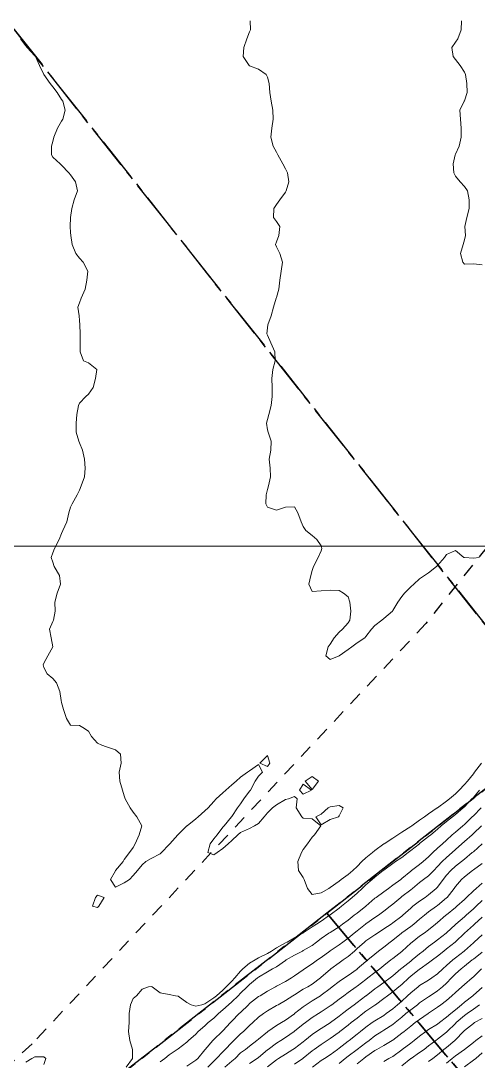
# Model space of a CAD drawing. Header units: centimetres. Extents: x 0 to 642158, y -847 to 649707.
# Drawn here: x 616980.5 to 617006, y 620358.6 to 620416.7 of the extents above; entities that cross this region are included whole.
import ezdxf

# ---------------------------------------------------------------- set-up
doc = ezdxf.new("R2010")
doc.units = ezdxf.units.CM
doc.header["$MEASUREMENT"] = 0
doc.linetypes.add('CENTERX2', pattern=[4, 2.5, -0.5, 0.5, -0.5])
doc.linetypes.add('JIS_02_0.7', pattern=[1.35, 0.75, -0.6])
for name, color, linetype, lineweight in [('MEV_grille', 254, 'Continuous', 9), ('WAL_parcellaire agricole', 7, 'JIS_02_0.7', 25), ('WAL_topographie 0.5', 253, 'Continuous', 20)]:
    doc.layers.add(name, color=color, linetype=linetype, lineweight=lineweight)
doc.layers.add('SPW_parcellaire cadastral', color=7, linetype='CENTERX2', lineweight=25, true_color=0xff0542)

# ---------------------------------------------------------------- blocks, each defined once
blk = doc.blocks.new('*U114')
at = {"layer": 'MEV_grille', "transparency": 33554687}
blk.add_lwpolyline([(-1338.461, 0), (1338.461, 0)], dxfattribs=at)
blk = doc.blocks.new('*U115')
at = {"layer": 'MEV_grille', "color": 0, "linetype": 'ByBlock', "lineweight": -2, "transparency": 16777216}
blk.add_blockref('*U114', (0, -2000), dxfattribs=at)

msp = doc.modelspace()

# ---------------------------------------------------------------- linework, layer by layer
at = {"layer": 'SPW_parcellaire cadastral'}
for points in [[(617010.893, 620377.325), (616972.658, 620425.672), (616930.967, 620476.617), (616959.467, 620495.541), (616988.046, 620517.478), (617054.294, 620442.356), (617010.893, 620377.325)], [(616972.658, 620425.672), (617010.893, 620377.325), (616997.565, 620366.866), (616981.735, 620354.446), (616964.517, 620340.941), (616934.252, 620317.224), (616928.003, 620312.33), (616882.528, 620374.041), (616972.658, 620425.672)], [(617010.893, 620377.325), (617014.972, 620379.867), (617070.714, 620314.879), (617053.068, 620300.715), (616997.565, 620366.866), (617010.893, 620377.325)], [(617053.068, 620300.715), (617035.118, 620286.317), (616981.735, 620354.446), (616997.565, 620366.866), (617053.068, 620300.715)]]:
    msp.add_lwpolyline(points, dxfattribs=at)
at = {"layer": 'WAL_parcellaire agricole'}
msp.add_lwpolyline([(617087.586, 620473.072), (617062.422, 620453.403), (617036.863, 620425.348), (617003.098, 620383.063), (616981.101, 620359.561), (616961.603, 620341.392), (616928.44, 620312.222), (616917.191, 620305.471)], dxfattribs=at)
at = {"layer": 'WAL_topographie 0.5'}
for points in [[(616993.278, 620416.75), (616993.294, 620416.25), (616993.25, 620416.125), (616993.092, 620415.75), (616992.927, 620415.25), (616992.891, 620414.75), (616993.227, 620414.25), (616993.25, 620414.236), (616993.75, 620414.047), (616994.182, 620413.75), (616994.25, 620413.6), (616994.335, 620413.25), (616994.38, 620412.75), (616994.45, 620412.25), (616994.542, 620411.75), (616994.563, 620411.25), (616994.486, 620410.75), (616994.436, 620410.25), (616994.573, 620409.75), (616994.75, 620409.406), (616994.821, 620409.25), (616995.099, 620408.75), (616995.25, 620408.472), (616995.361, 620408.25), (616995.443, 620407.75), (616995.287, 620407.25), (616995.25, 620407.173), (616994.944, 620406.75), (616994.75, 620406.481), (616994.596, 620406.25), (616994.577, 620405.75), (616994.75, 620405.523), (616994.932, 620405.25), (616994.889, 620404.75), (616994.75, 620404.393), (616994.697, 620404.25), (616994.75, 620404.107), (616994.935, 620403.75), (616995.095, 620403.25), (616995.016, 620402.75), (616994.936, 620402.25), (616994.877, 620401.75), (616994.75, 620401.286), (616994.735, 620401.25), (616994.588, 620400.75), (616994.459, 620400.25), (616994.265, 620399.75), (616994.25, 620399.583), (616994.212, 620399.25), (616994.25, 620399.183), (616994.431, 620398.75), (616994.659, 620398.25), (616994.681, 620397.75), (616994.552, 620397.25), (616994.484, 620396.75), (616994.507, 620396.25), (616994.513, 620395.75), (616994.448, 620395.25), (616994.323, 620394.75), (616994.25, 620394.459), (616994.194, 620394.25), (616994.25, 620393.893), (616994.28, 620393.75), (616994.453, 620393.25), (616994.427, 620392.75), (616994.344, 620392.25), (616994.401, 620391.75), (616994.412, 620391.25), (616994.308, 620390.75), (616994.25, 620390.55), (616994.172, 620390.25), (616994.148, 620389.75), (616994.25, 620389.56), (616994.75, 620389.387), (616995.25, 620389.557), (616995.75, 620389.583), (616995.945, 620389.25), (616996.128, 620388.75), (616996.25, 620388.472), (616996.398, 620388.25), (616996.75, 620387.971), (616997, 620387.75), (616997.25, 620387.393), (616997.291, 620387.25), (616997.25, 620387.119), (616997.087, 620386.75), (616996.819, 620386.25), (616996.75, 620386.013), (616996.664, 620385.75), (616996.555, 620385.25), (616996.75, 620384.85), (616997.25, 620384.88), (616997.75, 620384.923), (616998.25, 620384.909), (616998.5, 620384.75), (616998.75, 620384.55), (616998.855, 620384.25), (616998.914, 620383.75), (616998.851, 620383.25), (616998.75, 620383.105), (616998.433, 620382.75), (616998.25, 620382.569), (616997.969, 620382.25), (616997.75, 620381.904), (616997.645, 620381.75), (616997.512, 620381.25), (616997.75, 620381.041), (616998.25, 620381.248)], [(617005.083, 620416.75), (617005.075, 620416.25), (617004.879, 620415.75), (617004.75, 620415.554), (617004.556, 620415.25), (617004.618, 620414.75), (617004.75, 620414.583), (617005.013, 620414.25), (617005.25, 620413.875), (617005.315, 620413.75), (617005.382, 620413.25), (617005.413, 620412.75), (617005.25, 620412.278), (617005.235, 620412.25), (617004.993, 620411.75), (617005.024, 620411.25), (617005.062, 620410.75), (617005.076, 620410.25), (617004.957, 620409.75), (617004.75, 620409.288), (617004.732, 620409.25), (617004.615, 620408.75), (617004.654, 620408.25), (617004.75, 620408.062), (617005.018, 620407.75), (617005.25, 620407.49), (617005.426, 620407.25), (617005.518, 620406.75), (617005.521, 620406.25), (617005.385, 620405.75), (617005.271, 620405.25), (617005.313, 620404.75), (617005.25, 620404.5), (617005.185, 620404.25), (617005.03, 620403.75), (617005.163, 620403.25), (617005.25, 620403.145), (617005.75, 620403.163), (617006.25, 620403.1)], [(616980.458, 620415.75), (616980.75, 620415.346), (616980.828, 620415.25), (616981.25, 620414.8), (616981.29, 620414.75), (616981.507, 620414.25), (616981.75, 620413.75), (616981.75, 620413.75), (616982.11, 620413.25), (616982.25, 620413.063), (616982.5, 620412.75), (616982.75, 620412.35), (616982.811, 620412.25), (616982.945, 620411.75), (616982.823, 620411.25), (616982.75, 620411.139), (616982.522, 620410.75), (616982.314, 620410.25), (616982.25, 620410), (616982.189, 620409.75), (616982.186, 620409.25), (616982.25, 620409.119), (616982.662, 620408.75), (616982.75, 620408.675), (616983.155, 620408.25), (616983.25, 620408.145), (616983.528, 620407.75), (616983.641, 620407.25), (616983.453, 620406.75), (616983.313, 620406.25), (616983.25, 620405.75), (616983.25, 620405.75), (616983.23, 620405.25), (616983.25, 620404.917), (616983.265, 620404.75), (616983.338, 620404.25), (616983.547, 620403.75), (616983.75, 620403.479), (616983.954, 620403.25), (616984.214, 620402.75), (616984.159, 620402.25), (616984.067, 620401.75), (616983.848, 620401.25), (616983.75, 620400.985), (616983.659, 620400.75), (616983.727, 620400.25), (616983.75, 620400), (616983.774, 620399.75), (616983.779, 620399.25), (616983.786, 620398.75), (616983.778, 620398.25), (616983.972, 620397.75), (616984.25, 620397.636), (616984.722, 620397.25), (616984.641, 620396.75), (616984.512, 620396.25), (616984.25, 620395.875), (616984.11, 620395.75), (616983.75, 620395.375), (616983.693, 620395.25), (616983.607, 620394.75), (616983.554, 620394.25), (616983.558, 620393.75), (616983.714, 620393.25), (616983.75, 620393.167), (616983.91, 620392.75), (616984.021, 620392.25), (616984.063, 620391.75), (616984.027, 620391.25), (616983.843, 620390.75), (616983.75, 620390.515), (616983.614, 620390.25), (616983.343, 620389.75), (616983.25, 620389.558), (616983.15, 620389.25), (616983.044, 620388.75), (616982.825, 620388.25), (616982.75, 620388.092), (616982.615, 620387.75), (616982.355, 620387.25), (616982.25, 620387), (616982.173, 620386.75), (616982.25, 620386.484), (616982.328, 620386.25), (616982.636, 620385.75), (616982.689, 620385.25), (616982.493, 620384.75), (616982.375, 620384.25), (616982.391, 620383.75), (616982.29, 620383.25), (616982.25, 620383.173), (616982.067, 620382.75), (616982.157, 620382.25), (616982.25, 620381.75), (616982.25, 620381.75), (616982.25, 620381.75), (616981.982, 620381.25), (616981.75, 620380.837), (616981.723, 620380.75), (616981.75, 620380.607), (616981.942, 620380.25), (616982.25, 620379.983), (616982.456, 620379.75), (616982.647, 620379.25), (616982.724, 620378.75), (616982.75, 620378.639), (616982.856, 620378.25), (616983.025, 620377.75), (616983.25, 620377.375), (616983.75, 620377.354), (616983.929, 620377.25), (616984.25, 620377.036), (616984.408, 620376.75), (616984.75, 620376.368), (616985, 620376.25), (616985.25, 620376.165), (616985.75, 620376), (616986.043, 620375.75), (616986.068, 620375.25), (616985.969, 620374.75), (616985.994, 620374.25), (616986.146, 620373.75), (616986.25, 620373.417), (616986.304, 620373.25), (616986.57, 620372.75), (616986.75, 620372.513), (616986.95, 620372.25), (616987.235, 620371.75), (616987.076, 620371.25), (616986.862, 620370.75), (616986.75, 620370.536), (616986.537, 620370.25), (616986.25, 620369.866), (616986.178, 620369.75), (616985.766, 620369.25), (616985.75, 620369.227), (616985.474, 620368.75), (616985.75, 620368.324), (616986.25, 620368.557), (616986.532, 620368.75), (616986.75, 620368.963), (616986.992, 620369.25), (616987.25, 620369.565), (616987.459, 620369.75), (616987.75, 620369.917), (616988.25, 620370.18), (616988.333, 620370.25), (616988.75, 620370.705), (616988.791, 620370.75), (616989.241, 620371.25), (616989.25, 620371.259), (616989.75, 620371.741), (616989.76, 620371.75), (616990.25, 620372.145), (616990.37, 620372.25), (616990.75, 620372.584), (616990.944, 620372.75), (616991.25, 620373.104), (616991.379, 620373.25), (616991.75, 620373.596), (616991.931, 620373.75), (616992.25, 620374.038), (616992.498, 620374.25), (616992.75, 620374.466), (616993.138, 620374.75), (616993.25, 620374.831), (616993.75, 620375.186), (616993.968, 620374.75), (616993.75, 620374.52), (616993.558, 620374.25), (616993.294, 620373.75), (616993.25, 620373.69), (616992.931, 620373.25), (616992.75, 620372.984), (616992.573, 620372.75), (616992.25, 620372.266), (616992.235, 620372.25), (616991.827, 620371.75), (616991.75, 620371.667), (616991.443, 620371.25), (616991.25, 620371.014), (616991.039, 620370.75), (616990.912, 620370.25), (616991.25, 620370.118), (616991.446, 620370.25), (616991.75, 620370.476), (616992.057, 620370.75), (616992.25, 620370.928), (616992.591, 620371.25), (616992.75, 620371.372), (616993.25, 620371.594), (616993.532, 620371.75), (616993.75, 620371.887), (616994.069, 620372.25), (616994.25, 620372.47), (616994.521, 620372.75), (616994.75, 620372.927), (616995.25, 620373.218), (616995.417, 620373.25), (616995.75, 620373.393), (616995.906, 620373.25), (616995.859, 620372.75), (616996.165, 620372.25), (616996.25, 620372.177), (616996.75, 620372.147), (616997.232, 620371.75), (616996.869, 620371.25), (616996.75, 620371.108), (616996.479, 620370.75), (616996.25, 620370.417), (616996.146, 620370.25), (616995.951, 620369.75), (616995.987, 620369.25), (616996.25, 620368.853), (616996.3, 620368.75), (616996.492, 620368.25), (616996.75, 620367.91), (616997.25, 620367.996)], [(616998.25, 620381.248), (616998.252, 620381.25), (616998.75, 620381.612), (616998.957, 620381.75), (616999.25, 620381.987), (616999.679, 620382.25), (616999.75, 620382.325), (617000.052, 620382.75), (617000.25, 620382.939), (617000.629, 620383.25), (617000.75, 620383.331), (617001.227, 620383.75), (617001.25, 620383.783), (617001.53, 620384.25), (617001.75, 620384.562), (617001.91, 620384.75), (617002.25, 620385.108), (617002.417, 620385.25), (617002.75, 620385.558), (617003.023, 620385.75), (617003.25, 620385.89), (617003.7, 620386.25), (617003.75, 620386.306), (617004.137, 620386.75), (617004.25, 620386.918), (617004.75, 620387.139), (617005.227, 620386.75), (617005.25, 620386.74), (617005.75, 620386.711), (617006.066, 620386.75)], [(616994.384, 620375.25), (616994.25, 620375.06), (616993.828, 620375.25), (616994.25, 620375.672), (616994.384, 620375.25)], [(616997.25, 620367.996), (616997.675, 620368.25), (616997.75, 620368.294), (616998.25, 620368.663), (616998.369, 620368.75), (616998.75, 620369.032), (616999.013, 620369.25), (616999.25, 620369.478), (616999.521, 620369.75), (616999.75, 620369.962), (617000.113, 620370.25), (617000.25, 620370.363), (617000.75, 620370.739), (617000.768, 620370.75), (617001.25, 620371.066), (617001.54, 620371.25), (617001.75, 620371.387), (617002.25, 620371.707), (617002.312, 620371.75), (617002.75, 620372.057), (617003.02, 620372.25), (617003.25, 620372.415), (617003.736, 620372.75), (617003.75, 620372.759), (617004.25, 620373.125), (617004.414, 620373.25), (617004.75, 620373.54), (617004.96, 620373.75), (617005.25, 620374.054), (617005.414, 620374.25), (617005.75, 620374.662), (617005.816, 620374.75), (617006.199, 620375.25)], [(616997.093, 620374.25), (616996.75, 620373.777), (616996.352, 620374.25), (616996.75, 620374.511), (616997.093, 620374.25)], [(616986.348, 620358.25), (616986.711, 620358.75), (616986.707, 620359.25), (616986.556, 620359.75), (616986.489, 620360.25), (616986.515, 620360.75), (616986.53, 620361.25), (616986.598, 620361.75), (616986.75, 620362.088), (616986.926, 620362.25), (616987.25, 620362.614), (616987.596, 620362.75), (616987.75, 620362.767), (616987.813, 620362.75), (616988.25, 620362.417), (616988.75, 620362.322), (616989.103, 620362.25), (616989.25, 620362.222), (616989.75, 620361.866), (616989.98, 620361.75), (616990.25, 620361.667), (616990.575, 620361.75), (616990.75, 620361.79), (616991.25, 620362.133), (616991.396, 620362.25), (616991.75, 620362.566), (616991.942, 620362.75), (616992.25, 620363.057), (616992.418, 620363.25), (616992.75, 620363.625), (616992.869, 620363.75), (616993.25, 620364.07), (616993.558, 620364.25), (616993.75, 620364.362), (616994.25, 620364.621), (616994.469, 620364.75), (616994.75, 620364.923), (616995.25, 620365.201), (616995.347, 620365.25), (616995.75, 620365.48), (616996.226, 620365.75), (616996.25, 620365.765), (616996.75, 620366.099), (616996.98, 620366.25), (616997.25, 620366.426), (616997.717, 620366.75), (616997.75, 620366.775), (616998.25, 620367.152), (616998.379, 620367.25), (616998.75, 620367.556), (616998.982, 620367.75), (616999.25, 620367.988), (616999.533, 620368.25), (616999.75, 620368.448), (617000.104, 620368.75), (617000.25, 620368.883), (617000.719, 620369.25), (617000.75, 620369.275), (617001.25, 620369.641), (617001.403, 620369.75), (617001.75, 620369.986), (617002.1, 620370.25), (617002.25, 620370.369), (617002.736, 620370.75), (617002.75, 620370.76), (617003.25, 620371.144), (617003.376, 620371.25), (617003.75, 620371.566), (617003.961, 620371.75), (617004.25, 620371.989), (617004.577, 620372.25), (617004.75, 620372.385), (617005.183, 620372.75), (617005.25, 620372.81), (617005.671, 620373.25), (617005.75, 620373.339), (617006.085, 620373.75)], [(616996.7, 620373.75), (616996.25, 620373.525), (616996.041, 620373.75), (616996.25, 620374.083), (616996.7, 620373.75)], [(616988.25, 620358.561), (616988.508, 620358.75), (616988.75, 620358.951), (616989.205, 620359.25), (616989.25, 620359.289), (616989.75, 620359.66), (616989.845, 620359.75), (616990.25, 620360.105), (616990.379, 620360.25), (616990.75, 620360.574), (616990.942, 620360.75), (616991.25, 620360.999), (616991.507, 620361.25), (616991.75, 620361.459), (616992.071, 620361.75), (616992.25, 620361.909), (616992.606, 620362.25), (616992.75, 620362.4), (616993.121, 620362.75), (616993.25, 620362.887), (616993.699, 620363.25), (616993.75, 620363.29), (616994.25, 620363.596), (616994.524, 620363.75), (616994.75, 620363.872), (616995.25, 620364.214), (616995.299, 620364.25), (616995.75, 620364.52), (616996.202, 620364.75), (616996.25, 620364.773), (616996.75, 620365.066), (616996.984, 620365.25), (616997.25, 620365.454), (616997.681, 620365.75), (616997.75, 620365.795), (616998.25, 620366.11), (616998.443, 620366.25), (616998.75, 620366.475), (616999.098, 620366.75), (616999.25, 620366.87), (616999.734, 620367.25), (616999.75, 620367.264), (617000.25, 620367.696), (617000.321, 620367.75), (617000.75, 620368.067), (617001.005, 620368.25), (617001.25, 620368.427), (617001.69, 620368.75), (617001.75, 620368.797), (617002.25, 620369.218), (617002.292, 620369.25), (617002.75, 620369.596), (617002.94, 620369.75), (617003.25, 620370.023), (617003.477, 620370.25), (617003.75, 620370.493), (617004.031, 620370.75), (617004.25, 620370.953), (617004.572, 620371.25), (617004.75, 620371.402), (617005.163, 620371.75), (617005.25, 620371.825), (617005.692, 620372.25), (617005.75, 620372.306), (617006.184, 620372.75)], [(616998.214, 620372.25), (616997.75, 620372.109), (616997.25, 620371.796), (616996.956, 620372.25), (616997.25, 620372.406), (616997.643, 620372.75), (616997.75, 620372.81), (616998.25, 620372.879), (616998.472, 620372.75), (616998.25, 620372.306), (616998.214, 620372.25)], [(616989.75, 620358.306), (616990.25, 620358.654), (616990.352, 620358.75), (616990.75, 620359.226), (616990.77, 620359.25), (616991.195, 620359.75), (616991.25, 620359.807), (616991.715, 620360.25), (616991.75, 620360.285), (616992.181, 620360.75), (616992.25, 620360.823), (616992.674, 620361.25), (616992.75, 620361.322), (616993.181, 620361.75), (616993.25, 620361.816), (616993.75, 620362.2), (616993.832, 620362.25), (616994.25, 620362.501), (616994.702, 620362.75), (616994.75, 620362.778), (616995.25, 620363.048), (616995.587, 620363.25), (616995.75, 620363.361), (616996.25, 620363.707), (616996.31, 620363.75), (616996.75, 620364.039), (616997.042, 620364.25), (616997.25, 620364.389), (616997.724, 620364.75), (616997.75, 620364.769), (616998.25, 620365.1), (616998.453, 620365.25), (616998.75, 620365.467), (616999.084, 620365.75), (616999.25, 620365.886), (616999.733, 620366.25), (616999.75, 620366.263), (617000.25, 620366.619), (617000.448, 620366.75), (617000.75, 620366.97), (617001.101, 620367.25), (617001.25, 620367.368), (617001.69, 620367.75), (617001.75, 620367.797), (617002.25, 620368.176), (617002.345, 620368.25), (617002.75, 620368.585), (617002.965, 620368.75), (617003.25, 620368.957), (617003.535, 620369.25), (617003.75, 620369.481), (617004.001, 620369.75), (617004.25, 620369.987), (617004.559, 620370.25), (617004.75, 620370.424), (617005.106, 620370.75), (617005.25, 620370.877), (617005.677, 620371.25), (617005.75, 620371.316), (617006.201, 620371.75)], [(616990.92, 620358.25), (616991.25, 620358.597), (616991.409, 620358.75), (616991.75, 620359.109), (616991.883, 620359.25), (616992.25, 620359.639), (616992.361, 620359.75), (616992.75, 620360.122), (616992.904, 620360.25), (616993.25, 620360.581), (616993.434, 620360.75), (616993.75, 620361.05), (616994.02, 620361.25), (616994.25, 620361.407), (616994.75, 620361.699), (616994.837, 620361.75), (616995.25, 620361.98), (616995.657, 620362.25), (616995.75, 620362.307), (616996.25, 620362.611), (616996.508, 620362.75), (616996.75, 620362.89), (616997.215, 620363.25), (616997.25, 620363.28), (616997.75, 620363.719), (616997.791, 620363.75), (616998.25, 620364.087), (616998.484, 620364.25), (616998.75, 620364.443), (616999.102, 620364.75), (616999.25, 620364.882), (616999.664, 620365.25), (616999.75, 620365.317), (617000.25, 620365.655), (617000.387, 620365.75), (617000.75, 620365.983), (617001.151, 620366.25), (617001.25, 620366.319), (617001.75, 620366.701), (617001.813, 620366.75), (617002.25, 620367.148), (617002.366, 620367.25), (617002.75, 620367.542), (617003.055, 620367.75), (617003.25, 620367.891), (617003.675, 620368.25), (617003.75, 620368.325), (617004.059, 620368.75), (617004.25, 620368.987), (617004.49, 620369.25), (617004.75, 620369.485), (617005.081, 620369.75), (617005.25, 620369.888), (617005.692, 620370.25), (617005.75, 620370.302), (617006.25, 620370.749)], [(616991.871, 620358.25), (616992.25, 620358.594), (616992.441, 620358.75), (616992.75, 620359.054), (616993.012, 620359.25), (616993.25, 620359.436), (616993.662, 620359.75), (616993.75, 620359.825), (616994.25, 620360.238), (616994.267, 620360.25), (616994.75, 620360.578), (616995.026, 620360.75), (616995.25, 620360.89), (616995.75, 620361.243), (616995.759, 620361.25), (616996.25, 620361.639), (616996.412, 620361.75), (616996.75, 620361.965), (616997.206, 620362.25), (616997.25, 620362.278), (616997.75, 620362.662), (616997.863, 620362.75), (616998.25, 620363.053), (616998.545, 620363.25), (616998.75, 620363.386), (616999.25, 620363.741), (616999.261, 620363.75), (616999.75, 620364.164), (616999.857, 620364.25), (617000.25, 620364.582), (617000.459, 620364.75), (617000.75, 620364.975), (617001.101, 620365.25), (617001.25, 620365.361), (617001.734, 620365.75), (617001.75, 620365.761), (617002.25, 620366.12), (617002.424, 620366.25), (617002.75, 620366.527), (617003.014, 620366.75), (617003.25, 620366.941), (617003.687, 620367.25), (617003.75, 620367.293), (617004.25, 620367.717), (617004.285, 620367.75), (617004.669, 620368.25), (617004.75, 620368.362), (617005.092, 620368.75), (617005.25, 620368.897), (617005.707, 620369.25), (617005.75, 620369.28), (617006.25, 620369.652)], [(616993.25, 620358.471), (616993.67, 620358.75), (616993.75, 620358.805), (616994.25, 620359.218), (616994.291, 620359.25), (616994.75, 620359.598), (616994.998, 620359.75), (616995.25, 620359.907), (616995.735, 620360.25), (616995.75, 620360.261), (616996.25, 620360.659), (616996.37, 620360.75), (616996.75, 620361.028), (616997.096, 620361.25), (616997.25, 620361.348), (616997.75, 620361.686), (616997.837, 620361.75), (616998.25, 620362.06), (616998.51, 620362.25), (616998.75, 620362.423), (616999.211, 620362.75), (616999.25, 620362.777), (616999.75, 620363.164), (616999.862, 620363.25), (617000.25, 620363.548), (617000.521, 620363.75), (617000.75, 620363.933), (617001.139, 620364.25), (617001.25, 620364.337), (617001.75, 620364.729), (617001.775, 620364.75), (617002.25, 620365.183), (617002.329, 620365.25), (617002.75, 620365.573), (617002.994, 620365.75), (617003.25, 620365.941), (617003.637, 620366.25), (617003.75, 620366.34), (617004.221, 620366.75), (617004.25, 620366.773), (617004.75, 620367.186), (617004.831, 620367.25), (617005.25, 620367.63), (617005.373, 620367.75), (617005.75, 620368.124), (617005.899, 620368.25), (617006.25, 620368.536)], [(616984.75, 620367.192), (616984.822, 620367.25), (616985.121, 620367.75), (616984.75, 620367.865), (616984.645, 620367.75), (616984.469, 620367.25), (616984.75, 620367.192)], [(616994.25, 620358.269), (616994.75, 620358.673), (616994.869, 620358.75), (616995.25, 620358.99), (616995.673, 620359.25), (616995.75, 620359.302), (616996.25, 620359.683), (616996.336, 620359.75), (616996.75, 620360.076), (616996.995, 620360.25), (616997.25, 620360.426), (616997.75, 620360.735), (616997.772, 620360.75), (616998.25, 620361.102), (616998.436, 620361.25), (616998.75, 620361.492), (616999.087, 620361.75), (616999.25, 620361.873), (616999.75, 620362.248), (616999.753, 620362.25), (617000.25, 620362.63), (617000.418, 620362.75), (617000.75, 620362.985), (617001.11, 620363.25), (617001.25, 620363.363), (617001.7, 620363.75), (617001.75, 620363.79), (617002.25, 620364.189), (617002.328, 620364.25), (617002.75, 620364.601), (617002.938, 620364.75), (617003.25, 620364.997), (617003.586, 620365.25), (617003.75, 620365.375), (617004.233, 620365.75), (617004.25, 620365.765), (617004.75, 620366.234), (617004.767, 620366.25), (617005.25, 620366.661), (617005.353, 620366.75), (617005.75, 620367.101), (617005.907, 620367.25), (617006.25, 620367.576)], [(616995.75, 620358.427), (616996.232, 620358.75), (616996.25, 620358.763), (616996.75, 620359.164), (616996.866, 620359.25), (616997.25, 620359.527), (616997.58, 620359.75), (616997.75, 620359.863), (616998.25, 620360.216), (616998.294, 620360.25), (616998.75, 620360.608), (616998.927, 620360.75), (616999.25, 620361.003), (616999.578, 620361.25), (616999.75, 620361.381), (617000.25, 620361.731), (617000.278, 620361.75), (617000.75, 620362.095), (617000.954, 620362.25), (617001.25, 620362.46), (617001.594, 620362.75), (617001.75, 620362.883), (617002.144, 620363.25), (617002.25, 620363.342), (617002.75, 620363.736), (617002.772, 620363.75), (617003.25, 620364.081), (617003.472, 620364.25), (617003.75, 620364.467), (617004.096, 620364.75), (617004.25, 620364.865), (617004.742, 620365.25), (617004.75, 620365.257), (617005.25, 620365.742), (617005.258, 620365.75), (617005.75, 620366.192), (617005.816, 620366.25), (617006.25, 620366.643)], [(616996.767, 620358.25), (616997.25, 620358.623), (616997.433, 620358.75), (616997.75, 620358.955), (616998.163, 620359.25), (616998.25, 620359.314), (616998.75, 620359.703), (616998.814, 620359.75), (616999.25, 620360.098), (616999.436, 620360.25), (616999.75, 620360.499), (617000.101, 620360.75), (617000.25, 620360.85), (617000.75, 620361.152), (617000.888, 620361.25), (617001.25, 620361.527), (617001.517, 620361.75), (617001.75, 620361.951), (617002.08, 620362.25), (617002.25, 620362.408), (617002.668, 620362.75), (617002.75, 620362.817), (617003.25, 620363.126), (617003.436, 620363.25), (617003.75, 620363.47), (617004.044, 620363.75), (617004.25, 620363.933), (617004.611, 620364.25), (617004.75, 620364.364), (617005.243, 620364.75), (617005.25, 620364.756), (617005.75, 620365.213), (617005.795, 620365.25), (617006.25, 620365.648)], [(616998.25, 620358.47), (616998.59, 620358.75), (616998.75, 620358.878), (616999.25, 620359.245), (616999.257, 620359.25), (616999.75, 620359.62), (616999.928, 620359.75), (617000.25, 620360.004), (617000.636, 620360.25), (617000.75, 620360.32), (617001.25, 620360.647), (617001.378, 620360.75), (617001.75, 620361.059), (617001.986, 620361.25), (617002.25, 620361.47), (617002.621, 620361.75), (617002.75, 620361.852), (617003.25, 620362.186), (617003.344, 620362.25), (617003.75, 620362.519), (617004.03, 620362.75), (617004.25, 620362.959), (617004.525, 620363.25), (617004.75, 620363.47), (617005.072, 620363.75), (617005.25, 620363.895), (617005.691, 620364.25), (617005.75, 620364.297), (617006.25, 620364.688)], [(616999.25, 620358.445), (616999.639, 620358.75), (616999.75, 620358.829), (617000.25, 620359.186), (617000.361, 620359.25), (617000.75, 620359.473), (617001.223, 620359.75), (617001.25, 620359.767), (617001.75, 620360.153), (617001.877, 620360.25), (617002.25, 620360.552), (617002.505, 620360.75), (617002.75, 620360.929), (617003.22, 620361.25), (617003.25, 620361.271), (617003.75, 620361.616), (617003.931, 620361.75), (617004.25, 620361.99), (617004.551, 620362.25), (617004.75, 620362.435), (617005.104, 620362.75), (617005.25, 620362.884), (617005.675, 620363.25), (617005.75, 620363.312), (617006.206, 620363.75)], [(617000.75, 620358.569), (617001.035, 620358.75), (617001.25, 620358.863), (617001.75, 620359.233), (617001.773, 620359.25), (617002.25, 620359.601), (617002.452, 620359.75), (617002.75, 620359.99), (617003.086, 620360.25), (617003.25, 620360.363), (617003.75, 620360.668), (617003.856, 620360.75), (617004.25, 620361.045), (617004.494, 620361.25), (617004.75, 620361.465), (617005.093, 620361.75), (617005.25, 620361.887), (617005.714, 620362.25), (617005.75, 620362.28), (617006.25, 620362.715)], [(617001.75, 620358.333), (617002.25, 620358.736), (617002.271, 620358.75), (617002.75, 620359.076), (617002.995, 620359.25), (617003.25, 620359.459), (617003.649, 620359.75), (617003.75, 620359.816), (617004.25, 620360.207), (617004.293, 620360.25), (617004.75, 620360.703), (617004.795, 620360.75), (617005.25, 620361.147), (617005.397, 620361.25), (617005.75, 620361.503), (617006.093, 620361.75)], [(617003.25, 620358.574), (617003.49, 620358.75), (617003.75, 620358.946), (617004.106, 620359.25), (617004.25, 620359.363), (617004.709, 620359.75), (617004.75, 620359.791), (617005.201, 620360.25), (617005.25, 620360.301), (617005.75, 620360.707), (617005.823, 620360.75), (617006.25, 620360.979)], [(617004.25, 620358.476), (617004.563, 620358.75), (617004.75, 620358.9), (617005.25, 620359.244), (617005.258, 620359.25), (617005.75, 620359.643), (617005.89, 620359.75), (617006.25, 620360.014)], [(617005.25, 620358.268), (617005.75, 620358.641), (617005.88, 620358.75), (617006.25, 620359.065)], [(616980.75, 620358.543), (616981.083, 620358.75), (616981.25, 620358.838), (616981.75, 620358.831), (616981.871, 620358.75), (616981.75, 620358.4)]]:
    msp.add_lwpolyline(points, dxfattribs=at)

# ---------------------------------------------------------------- block references
at = {"layer": 'MEV_grille', "transparency": 33554687}
msp.add_blockref('*U115', (616669.481, 622387.381), dxfattribs=at)

doc.saveas('drawing.dxf')
